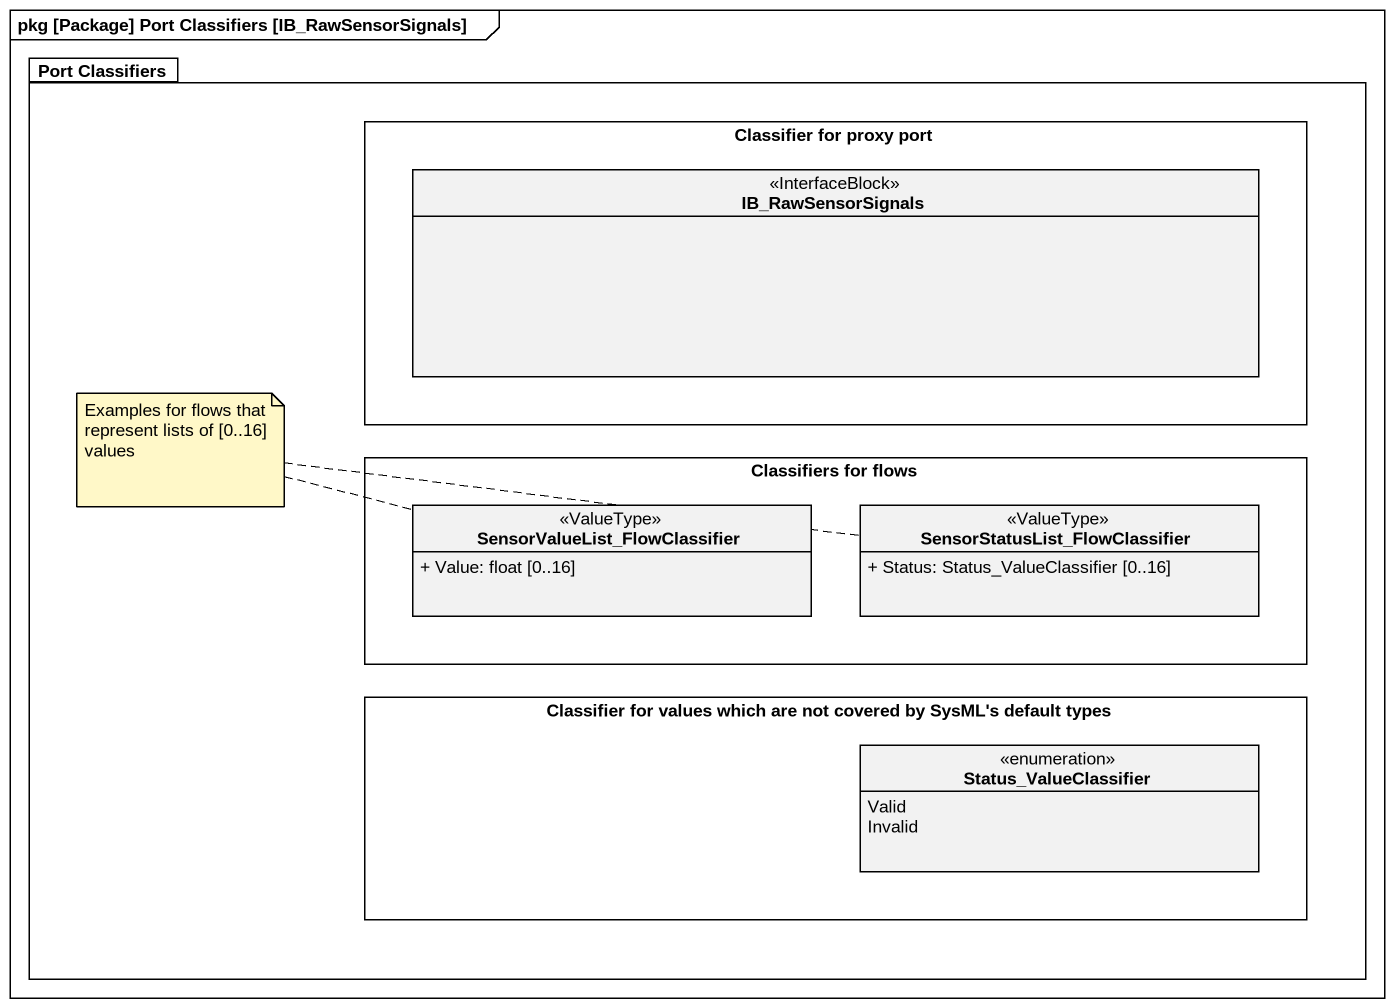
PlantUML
@startuml
mainframe pkg [Package] Port Classifiers [IB_RawSensorSignals]
hide circle
hide empty members
skinparam classAttributeIconSize 0
package "Port Classifiers" as Port_Classifiers {
  rectangle "Classifier for proxy port" as Classifier_for_proxy_port {
    class IB_RawSensorSignals <<InterfaceBlock>>
  }
  rectangle "Classifiers for flows" as Classifiers_for_flows {
    class "SensorValueList_FlowClassifier" as SensorValueList <<ValueType>> {
      + Value: float [0..16]
    }
    class "SensorStatusList_FlowClassifier" as SensorStatusList <<ValueType>> {
      + Status: Status_ValueClassifier [0..16]
    }
  }
  rectangle "Classifier for values which are not covered by SysML's default types" as Classifier_for_values_which {
    enum Status_ValueClassifier {
      Valid
      Invalid
    }
  }
}
note as N1
  Examples for flows that represent lists of [0..16] values
end note
N1 .. SensorValueList
N1 .. SensorStatusList
@enduml
